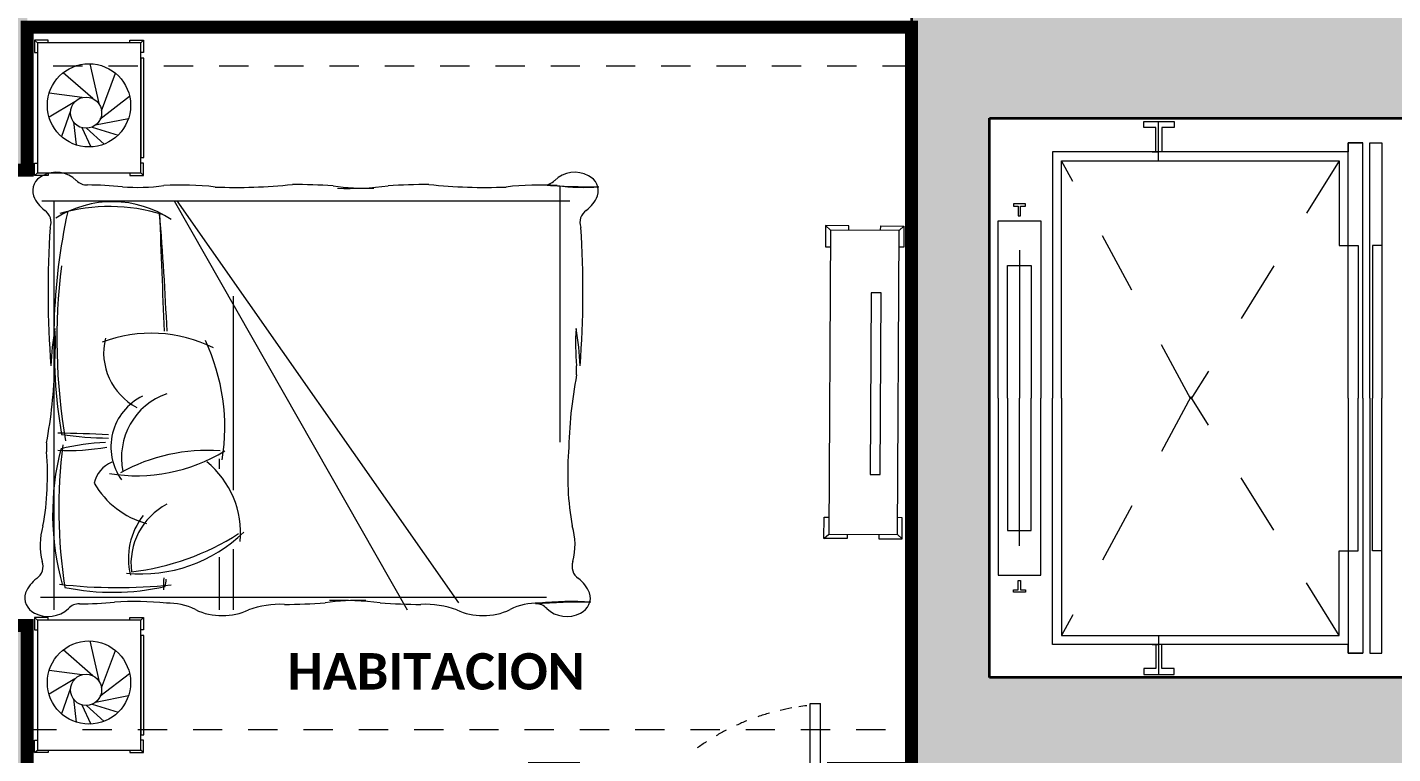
# Model space of a CAD drawing. Header units: metres. Extents: x -144 to 1000, y -717 to 29.
# Drawn here: x 735.85 to 741.1, y -560.21 to -557.41 of the extents above; entities that cross this region are included whole.
import ezdxf

# ---------------------------------------------------------------- set-up
doc = ezdxf.new("R2010")
doc.units = ezdxf.units.M
for name, pattern in [('basculante modificado', [0.18, 0.1125, -0.0675]), ('IMPORT-LIFT01$0$HIDDEN-Z', [225, 150, -75]), ('Trazo_2_', [0.47625, 0.238125, -0.238125])]:
    doc.linetypes.add(name, pattern=pattern)
doc.layers.get('0').update_dxf_attribs({"color": 1})
doc.layers.add('00-MEDICION', color=30, linetype='Continuous')
for name, color, linetype, lineweight in [('A-DETL', 1, 'Continuous', 9), ('A-DETL-GENF', 1, 'Continuous', 9), ('A-DETL-GENF-HDLN', 1, 'Trazo_2_', 9), ('A-DOOR', 1, 'Continuous', 9), ('G-ANNO-TEXT', 2, 'Continuous', 9), ('I-FURN', 2, 'Continuous', 9), ('S-COLS', 7, 'Continuous', 9)]:
    doc.layers.add(name, color=color, linetype=linetype, lineweight=lineweight)
doc.styles.add('Calibri_B', font='calibrib.ttf', dxfattribs={"height": 0.165})

# ---------------------------------------------------------------- blocks, each defined once
blk = doc.blocks.new('F')
at = {"layer": 'S-COLS', "true_color": 0x5b5b5b}
h = blk.add_hatch(color=251, dxfattribs=at)
h.paths.add_polyline_path([(737.9091, -511.6194), (738.4091, -511.6194), (738.4091, -510.7194), (737.9091, -510.7194), (737.9091, -511.4434)])
h.paths.add_polyline_path([(756.2089, -511.6194), (756.2089, -510.7194), (755.7089, -510.7194), (755.7089, -511.6194), (756.1555, -511.6194)])
h.paths.add_polyline_path([(746.1091, -511.6194), (746.1091, -510.7194), (745.6091, -510.7194), (745.6091, -511.6194)])
h.paths.add_polyline_path([(737.9701, -503.9194), (738.409, -503.9194), (738.409, -503.2194), (737.909, -503.2194), (737.909, -503.9194)])
h.paths.add_polyline_path([(751.9092, -503.9194), (752.4092, -503.9194), (752.409, -500.7694), (751.9092, -500.7694), (751.9092, -503.7694)])
h.paths.add_polyline_path([(755.8092, -503.9194), (756.2092, -503.9194), (756.2092, -503.2194), (755.8092, -503.2194), (755.8092, -503.737)])
h.paths.add_polyline_path([(741.8089, -503.9194), (743.8091, -503.9194), (743.8087, -503.4194), (742.1089, -503.4194), (742.1089, -501.2694), (743.8092, -501.2694), (743.8092, -500.7694), (741.8089, -500.7694), (741.8089, -503.7722)])
h.paths.add_polyline_path([(746.1091, -503.9194), (746.1091, -503.0194), (745.6091, -503.0194), (745.6091, -503.9194), (745.7591, -503.9194)])
h.paths.add_polyline_path([(745.6092, -501.6694), (746.1092, -501.6694), (746.1092, -500.7694), (745.6092, -500.7694), (745.6092, -500.8094)])
h.paths.add_polyline_path([(737.9089, -501.4694), (738.4089, -501.4694), (738.4089, -500.7684), (737.9089, -500.7684), (737.9089, -500.8434)])
h.paths.add_polyline_path([(756.2091, -501.4694), (756.2092, -501.4694), (756.2091, -500.7684), (755.8092, -500.7694), (755.8092, -501.4694), (756.0848, -501.4694)])
h.paths.add_polyline_path([(745.6841, -492.7694), (746.1091, -492.7694), (746.1091, -491.8694), (745.6091, -491.8694), (745.6091, -492.7694)])
h.paths.add_polyline_path([(756.2091, -492.7694), (756.2091, -491.8694), (755.7091, -491.8694), (755.7091, -492.7694), (756.1341, -492.7694)])
h.paths.add_polyline_path([(739.0091, -492.1694), (739.0091, -491.6694), (738.1091, -491.6694), (738.1091, -492.1694), (738.6028, -492.1694)])
at = {"layer": 'A-DETL', "color": 7, "linetype": 'basculante modificado'}
for p, q in [((741.809, -501.0694), (738.4089, -501.0694)), ((738.4087, -503.6194), (741.809, -503.6194))]:
    blk.add_line(p, q, dxfattribs=at)
at = {"layer": 'A-DETL-GENF'}
for p, q in [((742.702, -501.305), (742.702, -501.2818)), ((742.702, -501.2818), (742.818, -501.2818)), ((742.818, -501.2818), (742.818, -501.305)), ((742.7484, -501.305), (742.702, -501.305)), ((742.7484, -501.3978), (742.7484, -501.305)), ((742.818, -501.305), (742.7716, -501.305)), ((742.7716, -501.305), (742.7716, -501.3978)), ((743.4875, -501.7582), (743.4875, -501.3641)), ((743.4875, -501.3641), (743.544, -501.3641)), ((743.544, -501.3641), (743.4875, -501.3641)), ((743.4875, -501.3641), (743.4875, -501.3978)), ((743.544, -502.3453), (743.544, -501.3641)), ((743.5713, -502.3453), (743.5713, -501.3641)), ((743.5713, -501.3641), (743.6169, -501.3641)), ((743.6169, -501.3641), (743.6169, -502.3453)), ((743.4875, -501.3978), (742.351, -501.3978)), ((742.351, -501.3978), (742.351, -502.3453)), ((742.3856, -502.3453), (742.3856, -501.4324)), ((742.3856, -501.4324), (743.4529, -501.4324)), ((742.7345, -501.3978), (742.7577, -501.3978)), ((743.4529, -501.4324), (743.4529, -501.7355)), ((742.2463, -501.5985), (742.2008, -501.5985)), ((742.2008, -501.5985), (742.2008, -501.6076)), ((742.2463, -501.6076), (742.2463, -501.5985)), ((742.2008, -501.6076), (742.219, -501.6076)), ((742.219, -501.6076), (742.219, -501.6441)), ((742.219, -501.6441), (742.2281, -501.6441)), ((742.2281, -501.6076), (742.2463, -501.6076)), ((742.2281, -501.6441), (742.2281, -501.6076)), ((742.1414, -502.3453), (742.1414, -501.6638)), ((742.1414, -501.6638), (742.3054, -501.6638)), ((742.3054, -501.6638), (742.3054, -502.3453)), ((743.4529, -501.7355), (743.4529, -501.7582)), ((743.4529, -501.7582), (743.5258, -501.7582)), ((743.4875, -502.3453), (743.4875, -501.7582)), ((743.4875, -501.7582), (743.5258, -501.7582)), ((743.5258, -501.7582), (743.5258, -502.3453)), ((743.6169, -501.7582), (743.5804, -501.7582)), ((743.5804, -501.7582), (743.5804, -502.3453)), ((742.1779, -502.3453), (742.1779, -501.8355)), ((742.1779, -501.8355), (742.269, -501.8355)), ((742.269, -501.8355), (742.269, -502.3453)), ((742.1414, -502.3453), (742.1414, -503.0267)), ((742.1779, -502.3453), (742.1779, -502.855)), ((742.269, -502.855), (742.269, -502.3453)), ((742.3054, -503.0267), (742.3054, -502.3453)), ((742.351, -503.2928), (742.351, -502.3453)), ((742.3856, -502.3453), (742.3856, -503.2581)), ((743.4875, -502.3453), (743.4875, -502.9323)), ((743.5258, -502.9323), (743.5258, -502.3453)), ((743.544, -502.3453), (743.544, -503.3265)), ((743.5713, -502.3453), (743.5713, -503.3265)), ((743.5804, -502.9323), (743.5804, -502.3453)), ((743.6169, -503.3265), (743.6169, -502.3453)), ((742.1779, -502.855), (742.269, -502.855)), ((743.4529, -502.9551), (743.4529, -502.9323)), ((743.4529, -502.9323), (743.5258, -502.9323)), ((743.4529, -503.2581), (743.4529, -502.9551)), ((743.4875, -502.9323), (743.4875, -503.3265)), ((743.4875, -502.9323), (743.5258, -502.9323)), ((743.6169, -502.9323), (743.5804, -502.9323)), ((742.1414, -503.0267), (742.3054, -503.0267)), ((742.219, -503.0829), (742.219, -503.0464)), ((742.219, -503.0464), (742.2281, -503.0464)), ((742.2281, -503.0464), (742.2281, -503.0829)), ((742.2008, -503.092), (742.2008, -503.0829)), ((742.2008, -503.0829), (742.219, -503.0829)), ((742.2463, -503.092), (742.2008, -503.092)), ((742.2281, -503.0829), (742.2463, -503.0829)), ((742.2463, -503.0829), (742.2463, -503.092)), ((742.3856, -503.2581), (743.4529, -503.2581)), ((743.4875, -503.2928), (742.351, -503.2928)), ((742.7345, -503.2928), (742.7577, -503.2928)), ((742.7484, -503.2928), (742.7484, -503.3855)), ((742.7716, -503.3855), (742.7716, -503.2928)), ((743.4875, -503.3265), (743.4875, -503.2928)), ((743.4875, -503.3265), (743.544, -503.3265)), ((743.544, -503.3265), (743.4875, -503.3265)), ((743.5713, -503.3265), (743.6169, -503.3265)), ((742.7484, -503.3855), (742.702, -503.3855)), ((742.702, -503.3855), (742.702, -503.4087)), ((742.818, -503.3855), (742.7716, -503.3855)), ((742.818, -503.4087), (742.818, -503.3855)), ((742.702, -503.4087), (742.818, -503.4087))]:
    blk.add_line(p, q, dxfattribs=at)
at = {"layer": 'A-DETL-GENF', "linetype": 'IMPORT-LIFT01$0$HIDDEN-Z'}
for p, q in [((742.7586, -501.4324), (742.7586, -501.2818)), ((742.2234, -501.7766), (742.2234, -502.3453)), ((742.2234, -502.9139), (742.2234, -502.3453)), ((742.7586, -503.2581), (742.7586, -503.4087))]:
    blk.add_line(p, q, dxfattribs=at)
at = {"layer": 'A-DETL-GENF-HDLN'}
for p, q in [((742.8828, -502.3496), (742.3856, -501.4324)), ((743.4529, -501.4324), (742.8828, -502.3496)), ((742.8828, -502.3409), (742.3856, -503.2581)), ((743.4529, -503.2581), (742.8828, -502.3409))]:
    blk.add_line(p, q, dxfattribs=at)
at = {"layer": 'A-DOOR', "lineweight": 15}
for p, q in [((741.4187, -503.5194), (741.4587, -503.5194)), ((741.4187, -504.3994), (741.4187, -503.5194)), ((741.4587, -504.4094), (741.4587, -503.5194))]:
    blk.add_line(p, q, dxfattribs=at)
at = {"layer": 'A-DOOR'}
for start, end in [(100.2582, 103.1511), (100.2582, 103.1511), (96.4594, 98.45), (111.7283, 114.5549), (105.8316, 108.8857), (117.366, 120.1622), (122.9441, 125.7122)]:
    blk.add_arc((741.5072, -504.4173), 0.8947, start, end, dxfattribs=at)
at = {"layer": 'I-FURN'}
for p, q in [((738.4368, -500.9692), (738.4477, -500.9792)), ((738.4368, -500.9692), (738.4368, -501.0169)), ((738.4892, -500.9692), (738.4368, -500.9692)), ((738.4892, -500.9792), (738.4892, -500.9692)), ((738.8034, -500.9692), (738.8558, -500.9692)), ((738.8034, -500.9792), (738.8034, -500.9692)), ((738.8449, -500.9792), (738.8558, -500.9692)), ((738.8558, -500.9692), (738.8558, -501.0169)), ((738.4368, -501.0169), (738.4477, -501.0169)), ((738.4477, -500.9792), (738.4477, -501.4792)), ((738.8449, -500.9792), (738.4477, -500.9792)), ((738.8449, -501.4792), (738.8449, -500.9792)), ((738.8558, -501.0169), (738.8449, -501.0169)), ((738.6867, -501.2172), (738.6512, -501.0596)), ((738.8449, -501.038), (738.8449, -501.4203)), ((738.8576, -501.038), (738.8449, -501.038)), ((738.8576, -501.4203), (738.8576, -501.038)), ((738.6606, -501.1934), (738.547, -501.094)), ((738.6945, -501.2402), (738.7482, -501.0964)), ((738.6197, -501.1896), (738.4932, -501.1727)), ((738.5922, -501.2056), (738.4926, -501.2646)), ((738.6885, -501.2722), (738.8023, -501.1846)), ((738.5753, -501.2409), (738.5406, -501.3399)), ((738.586, -501.2823), (738.5965, -501.3718)), ((738.6717, -501.2951), (738.7981, -501.2697)), ((738.6181, -501.3052), (738.6536, -501.3795)), ((738.6372, -501.3076), (738.7048, -501.3688)), ((738.6583, -501.3029), (738.7581, -501.334)), ((738.4368, -501.4415), (738.4477, -501.4415)), ((738.4368, -501.4891), (738.4368, -501.4415)), ((738.8449, -501.4203), (738.8576, -501.4203)), ((738.8558, -501.4415), (738.8449, -501.4415)), ((738.8558, -501.4891), (738.8558, -501.4415)), ((738.4368, -501.4891), (738.4477, -501.4792)), ((738.4892, -501.4891), (738.4368, -501.4891)), ((738.4477, -501.4792), (738.8449, -501.4792)), ((738.4892, -501.4792), (738.4892, -501.4891)), ((738.8034, -501.4792), (738.8034, -501.4891)), ((738.8034, -501.4891), (738.8558, -501.4891)), ((738.8558, -501.4891), (738.8449, -501.4792)), ((740.4564, -501.5312), (740.4564, -502.5152)), ((738.4648, -501.5864), (740.4946, -501.5864)), ((738.511, -501.5864), (738.511, -503.0312)), ((738.9734, -501.5864), (739.8698, -503.1601)), ((738.9834, -501.5864), (740.0668, -503.1333)), ((741.4785, -501.6821), (741.4781, -501.7636)), ((741.5681, -501.6826), (741.4785, -501.6821)), ((741.4785, -501.6821), (741.4971, -501.6992)), ((741.4971, -501.6992), (741.4905, -502.8681)), ((741.7608, -501.7007), (741.4971, -501.6992)), ((741.568, -501.6996), (741.5681, -501.6826)), ((741.69, -501.7003), (741.6901, -501.6833)), ((741.6901, -501.6833), (741.7796, -501.6838)), ((741.7542, -502.8696), (741.7608, -501.7007)), ((741.7796, -501.6838), (741.7608, -501.7007)), ((741.7796, -501.6838), (741.7792, -501.7653)), ((741.4781, -501.7636), (741.4968, -501.7637)), ((741.7792, -501.7653), (741.7605, -501.7652)), ((739.1999, -501.9528), (739.1999, -502.6991)), ((741.6531, -501.9401), (741.6491, -502.639)), ((741.6923, -501.9404), (741.6531, -501.9401)), ((741.6883, -502.6392), (741.6923, -501.9404)), ((738.511, -502.5152), (738.511, -503.1601)), ((739.1469, -502.5783), (739.1469, -502.6169)), ((741.6491, -502.639), (741.6883, -502.6392)), ((741.4717, -502.885), (741.4722, -502.8035)), ((741.4722, -502.8035), (741.4908, -502.8036)), ((741.7732, -502.8052), (741.7545, -502.8051)), ((741.7728, -502.8867), (741.7732, -502.8052)), ((741.4717, -502.885), (741.4905, -502.8681)), ((741.5613, -502.8855), (741.4717, -502.885)), ((741.4905, -502.8681), (741.7542, -502.8696)), ((741.5614, -502.8685), (741.5613, -502.8855)), ((741.6833, -502.8692), (741.6832, -502.8862)), ((741.6832, -502.8862), (741.7728, -502.8867)), ((741.7728, -502.8867), (741.7542, -502.8696)), ((739.1469, -502.9574), (739.1469, -503.1601)), ((739.1999, -502.9259), (739.1999, -503.1601)), ((738.4598, -503.1114), (740.4058, -503.1114)), ((738.4368, -503.1889), (738.4477, -503.1989)), ((738.4368, -503.1889), (738.4368, -503.2366)), ((738.4892, -503.1889), (738.4368, -503.1889)), ((738.4477, -503.1989), (738.4477, -503.6989)), ((738.8449, -503.1989), (738.4477, -503.1989)), ((738.4892, -503.1989), (738.4892, -503.1889)), ((738.8034, -503.1889), (738.8558, -503.1889)), ((738.8034, -503.1989), (738.8034, -503.1889)), ((738.8558, -503.1889), (738.8449, -503.1989)), ((738.8449, -503.6989), (738.8449, -503.1989)), ((738.8558, -503.1889), (738.8558, -503.2366)), ((738.4368, -503.2366), (738.4477, -503.2366)), ((738.6867, -503.4369), (738.6512, -503.2793)), ((738.8558, -503.2366), (738.8449, -503.2366)), ((738.8449, -503.2578), (738.8449, -503.64)), ((738.8576, -503.2578), (738.8449, -503.2578)), ((738.8576, -503.64), (738.8576, -503.2578)), ((738.6606, -503.4131), (738.547, -503.3137)), ((738.6945, -503.4599), (738.7482, -503.3161)), ((738.5922, -503.4253), (738.4926, -503.4843)), ((738.6197, -503.4093), (738.4932, -503.3924)), ((738.6885, -503.4919), (738.8023, -503.4043)), ((738.5753, -503.4606), (738.5406, -503.5596)), ((738.6717, -503.5148), (738.7981, -503.4894)), ((738.586, -503.502), (738.5965, -503.5915)), ((738.6181, -503.5249), (738.6536, -503.5992)), ((738.6372, -503.5273), (738.7048, -503.5885)), ((738.6583, -503.5226), (738.7581, -503.5537)), ((738.8449, -503.64), (738.8576, -503.64)), ((738.4368, -503.6612), (738.4477, -503.6612)), ((738.4368, -503.7088), (738.4368, -503.6612)), ((738.4368, -503.7088), (738.4477, -503.6989)), ((738.4477, -503.6989), (738.8449, -503.6989)), ((738.4892, -503.6989), (738.4892, -503.7088)), ((738.8034, -503.6989), (738.8034, -503.7088)), ((738.8558, -503.6612), (738.8449, -503.6612)), ((738.8558, -503.7088), (738.8449, -503.6989)), ((738.8558, -503.7088), (738.8558, -503.6612)), ((738.4892, -503.7088), (738.4368, -503.7088)), ((738.8034, -503.7088), (738.8558, -503.7088))]:
    blk.add_line(p, q, dxfattribs=at)
for centre, radius in [((738.6461, -501.2196), 0.16), ((738.6349, -501.2476), 0.06), ((738.6461, -503.4393), 0.16), ((738.6349, -503.4673), 0.06)]:
    blk.add_circle(centre, radius, dxfattribs=at)
for centre, radius, start, end in [((738.4942, -501.549), 0.0644, 114.6552, 197.0582), ((738.5204, -501.5874), 0.1105, 45.7841, 118.7213), ((740.5138, -501.5874), 0.1105, 61.2787, 134.2159), ((740.54, -501.549), 0.0644, 342.9418, 65.3448), ((738.6389, -501.4686), 0.0572, 223.7565, 271.4444), ((738.6412, -502.7934), 1.2676, 83.9678, 90.0408), ((738.831, -500.7595), 0.7754, 265.8141, 277.6479), ((739.0019, -502.6175), 1.0916, 83.2091, 93.5535), ((739.214, -499.5534), 1.9819, 267.5987, 276.2011), ((739.4177, -503.8974), 2.3738, 85.9688, 89.7495), ((739.7116, -500.661), 0.8777, 261.6773, 271.923), ((739.6378, -500.1729), 1.3659, 268.4575, 276.6698), ((739.9634, -503.8974), 2.3738, 90.2505, 94.0312), ((740.1671, -499.5534), 1.9819, 263.7989, 272.4013), ((740.3792, -502.6175), 1.0916, 86.4465, 96.7909), ((740.3953, -501.4686), 0.0572, 268.5556, 316.2435), ((740.6052, -498.3496), 3.1832, 266.1944, 270.0265), ((740.55, -500.7595), 0.7754, 262.3521, 274.1859), ((738.5648, -501.5099), 0.1443, 203.7061, 231.956), ((738.7364, -501.9957), 0.4055, 56.1664, 122.49), ((740.4694, -501.5099), 0.1443, 308.044, 336.2939), ((738.4445, -501.6698), 0.0559, 340.2311, 55.8644), ((740.8083, -502.1201), 2.2972, 167.6192, 189.1562), ((738.7248, -502.2992), 0.6905, 72.8591, 106.0737), ((803.2733, -499.2894), 64.3987, 182.088342, 182.490604), ((727.8994, -502.5586), 11.0568, 2.44004, 4.78531), ((740.5897, -501.6698), 0.0559, 124.1356, 199.7689), ((742.1717, -501.9372), 3.683, 176.1316, 184.4267), ((736.8625, -501.9372), 3.683, 355.5733, 3.8684), ((740.8435, -502.1202), 2.3207, 172.9859, 189.6715), ((739.5146, -502.2597), 1.0156, 169.6685, 177.8399), ((737.543, -502.1356), 0.9742, 354.9426, 3.4165), ((738.8859, -502.6308), 0.5349, 63.4974, 110.6974), ((738.9408, -502.1705), 0.2382, 166.5097, 242.2958), ((738.3827, -502.459), 0.7857, 350.9394, 25.2191), ((741.4912, -502.1356), 0.9742, 176.5835, 185.0474), ((739.5196, -502.2597), 1.0156, 2.1601, 10.3315), ((736.8358, -502.1969), 1.6778, 348.9775, 359.1523), ((739.6735, -502.2468), 0.8477, 359.3603, 1.7242), ((742.168, -502.5771), 1.6778, 168.9775, 179.1654), ((738.9475, -502.5329), 0.2171, 116.1579, 215.8329), ((739.0303, -502.5733), 0.2591, 109.1658, 191.9587), ((738.5206, -505.5191), 3.0385, 86.2238, 89.8937), ((738.7468, -500.9293), 1.57, 262.4467, 269.0553), ((739.3303, -502.5271), 0.8477, 179.3603, 181.7242), ((739.5191, -502.7903), 1.0127, 165.7546, 195.5344), ((738.5685, -501.7693), 0.778, 266.877, 280.8333), ((740.4879, -502.7691), 1.9579, 172.8391, 188.9331), ((738.7318, -503.2837), 0.7676, 91.6124, 104.6566), ((739.1003, -503.2346), 0.6879, 85.8503, 118.9544), ((737.5125, -502.6383), 0.9742, 356.5835, 5.0474), ((738.7754, -502.6963), 0.1121, 111.6793, 167.8243), ((738.8289, -501.9921), 0.6518, 260.8023, 301.3458), ((738.8808, -502.8622), 0.3482, 354.3187, 51.2722), ((741.4608, -502.6383), 0.9742, 174.9526, 183.4165), ((737.5126, -502.6589), 0.9731, 349.4443, 357.7924), ((738.9568, -502.5027), 0.3369, 210.2878, 254.5982), ((741.4607, -502.6589), 0.9731, 182.2076, 190.5557), ((739.0671, -502.9825), 0.2596, 117.9999, 186.8874), ((739.0664, -502.9623), 0.2687, 141.9188, 193.6704), ((738.7044, -502.9099), 0.2462, 162.8192, 195.0013), ((738.8478, -502.4596), 0.5616, 264.187, 314.4731), ((740.2689, -502.9099), 0.2462, 344.9987, 17.1808), ((738.6964, -502.0463), 0.9739, 276.6646, 302.6196), ((738.414, -502.9925), 0.0559, 304.1356, 19.7689), ((740.5593, -502.9925), 0.0559, 160.2311, 235.8644), ((738.5343, -503.1525), 0.1443, 128.044, 156.2939), ((738.7571, -501.0786), 1.9954, 263.5293, 275.9065), ((738.7389, -502.1823), 0.9098, 258.2565, 282.6825), ((740.987, -503.0963), 2.0543, 178.35, 179.6152), ((737.3413, -502.7785), 1.6237, 349.6594, 350.6708), ((740.439, -503.1525), 0.1443, 23.7061, 51.956), ((738.4638, -503.1133), 0.0644, 162.9418, 245.3448), ((739.6812, -504.0013), 0.8777, 88.077, 98.3227), ((739.6074, -504.4895), 1.3659, 83.3302, 91.5425), ((740.5096, -503.1133), 0.0644, 294.6552, 17.0582), ((738.49, -503.0749), 0.1105, 241.2787, 314.2159), ((738.6084, -503.1937), 0.0572, 88.5556, 136.2435), ((738.6108, -501.8689), 1.2676, 269.9592, 276.0322), ((738.8147, -504.3377), 1.2103, 83.88, 93.3505), ((738.9546, -503.3524), 0.2183, 62.5424, 92.8438), ((739.1517, -502.9621), 0.219, 243.8724, 272.0368), ((739.1687, -502.9808), 0.2003, 267.3508, 296.953), ((739.3826, -503.509), 0.3706, 87.672, 109.3936), ((739.3873, -500.7649), 2.3738, 270.2505, 274.0312), ((739.9329, -500.7649), 2.3738, 265.9688, 269.7495), ((739.9376, -503.509), 0.3706, 70.6064, 92.328), ((740.1515, -502.9808), 0.2003, 243.047, 272.6492), ((740.1685, -502.9621), 0.219, 267.9632, 296.1276), ((740.3656, -503.3524), 0.2183, 87.1562, 117.4576), ((740.5747, -506.3127), 3.1832, 89.9735, 93.8056), ((740.3649, -503.1937), 0.0572, 43.7565, 91.4444), ((740.5055, -504.3377), 1.2103, 86.6495, 96.12), ((740.4833, -503.0749), 0.1105, 225.7841, 298.7213)]:
    blk.add_arc(centre, radius, start, end, dxfattribs=at)
at = {"layer": 'S-COLS', "lineweight": 35}
for p, q in [((741.8089, -500.7694), (741.8089, -503.9194)), ((742.1089, -503.4194), (742.1089, -501.2694)), ((742.1089, -501.2694), (743.8092, -501.2694)), ((743.8091, -503.4194), (742.1089, -503.4194))]:
    blk.add_line(p, q, dxfattribs=at)
at = {"layer": 'G-ANNO-TEXT', "style": 'Calibri_B'}
blk.add_text('HABITACION', height=0.14, dxfattribs=at).set_placement((739.4091, -503.4661))

msp = doc.modelspace()

# ---------------------------------------------------------------- linework, layer by layer
at = {"layer": '00-MEDICION', "const_width": 0.05}
for points in [[(741.6004, -561.964), (741.6004, -562.114), (738.9504, -562.114), (738.9504, -561.964), (741.3004, -561.964), (741.3004, -560.414), (739.1004, -560.414), (739.1004, -561.164), (738.9504, -561.164), (738.9504, -560.264), (739.2504, -560.264), (739.2504, -557.413), (735.8508, -557.413), (735.8508, -557.964), (735.7005, -557.964)], [(735.7005, -559.714), (735.8507, -559.714), (735.8508, -560.914), (737.8004, -560.914), (737.8004, -560.264), (737.9504, -560.264), (737.9504, -560.914), (738.0504, -560.914), (738.0504, -561.064), (735.8503, -561.0641), (735.8503, -561.164), (735.7003, -561.164)]]:
    msp.add_lwpolyline(points, dxfattribs=at)

# ---------------------------------------------------------------- block references
at = {"color": 3}
msp.add_blockref('F', (-2.5583, -56.4946), dxfattribs=at)

doc.saveas('drawing.dxf')
